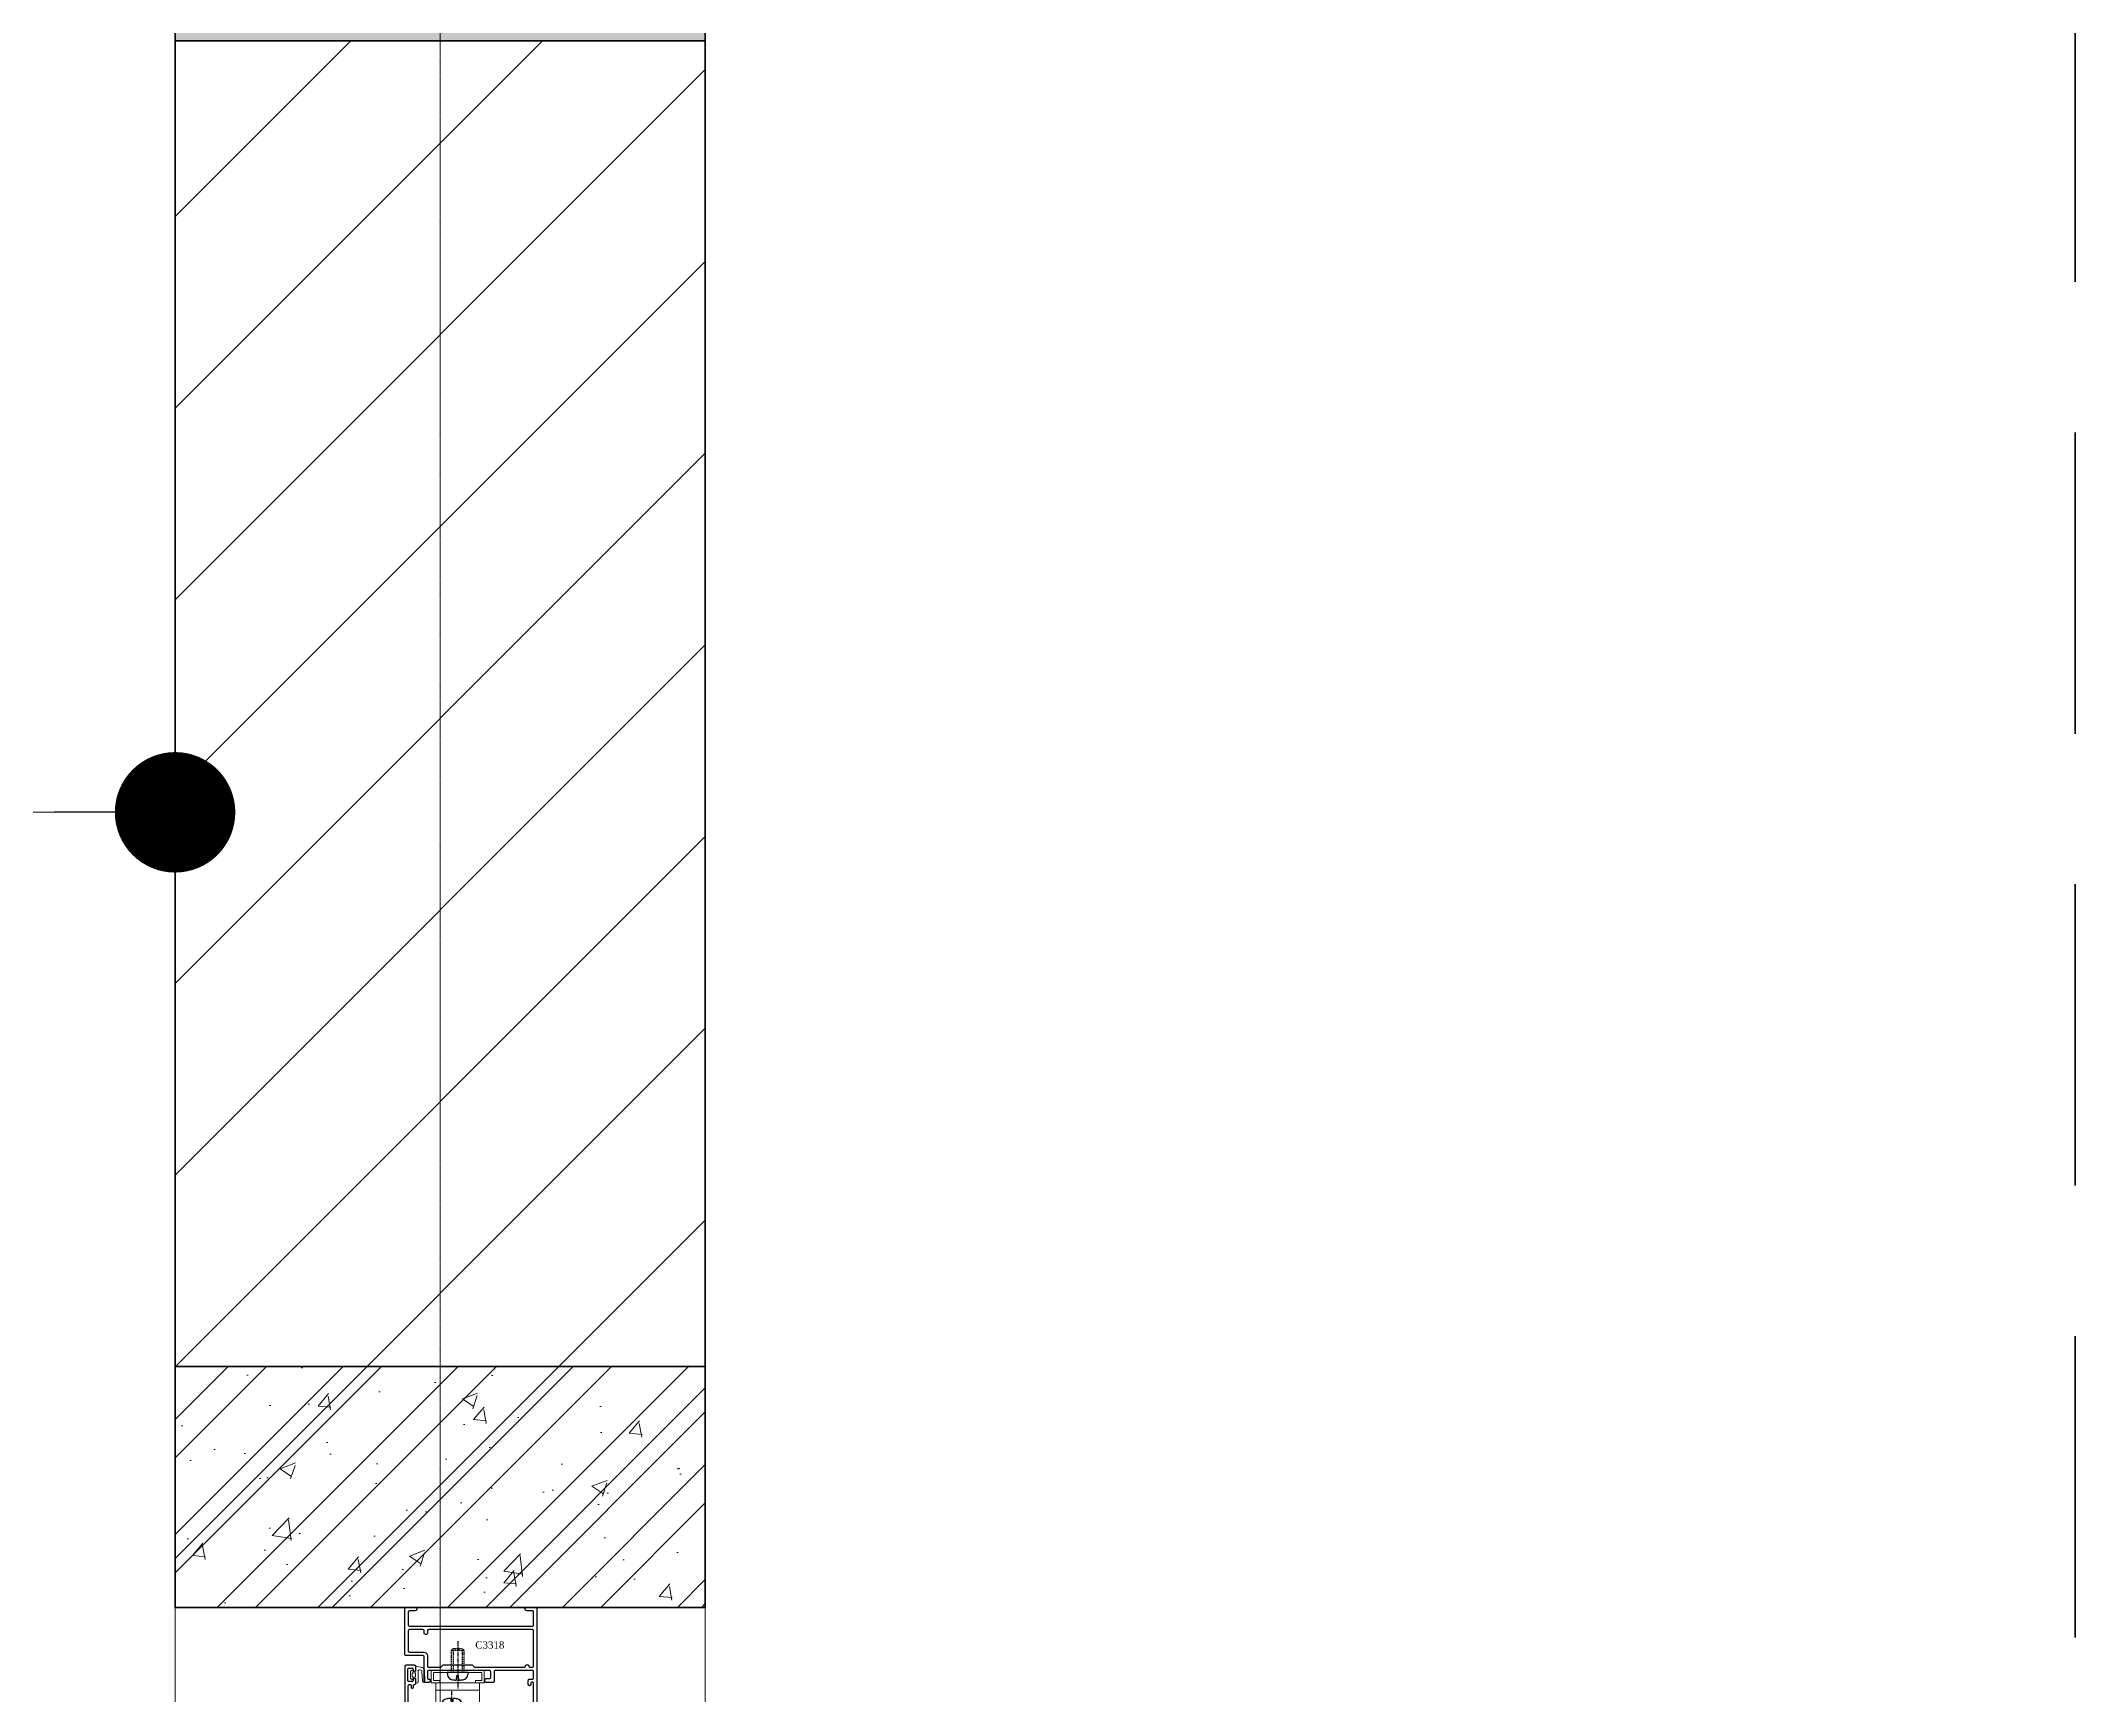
# Model space of a CAD drawing. Header units: millimetres. Extents: x 1336014 to 2939047, y -333549 to -60566.
# Drawn here: x 1390800 to 1391644, y -173361 to -172675 of the extents above; entities that cross this region are included whole.
import ezdxf

# ---------------------------------------------------------------- set-up
doc = ezdxf.new("R2010")
doc.units = ezdxf.units.MM
doc.header["$MEASUREMENT"] = 0
for name, pattern in [('$1$HIDDEN', [0.375, 0.25, -0.125]), ('CENTER2', [1.125, 0.75, -0.125, 0.125, -0.125]), ('DASHED', [0.75, 0.5, -0.25]), ('PHANTOM', [2.5, 1.25, -0.25, 0.25, -0.25, 0.25, -0.25])]:
    doc.linetypes.add(name, pattern=pattern)
for name, color, linetype, lineweight in [('01.Cut', 255, 'Continuous', 35), ('02.Thay', 145, 'Continuous', 15), ('06.betong', 2, 'Continuous', 35), ('08.Dim', 156, 'Continuous', 15), ('09.Hatch', 250, 'Continuous', 5), ('10.truc', 250, 'CENTER2', 20), ('Bản lề cửa', 1, 'Continuous', 9), ('CA.thay 145', 145, 'Continuous', 18), ('Nẹp nhôm', 6, 'Continuous', 9), ('Ron', 15, 'Continuous', 9), ('Vít', 42, 'Continuous', 25)]:
    doc.layers.add(name, color=color, linetype=linetype, lineweight=lineweight)
for name, color, linetype in [('1', 4, 'Continuous'), ('2', 7, 'Continuous'), ('BOLT', 2, 'Continuous'), ('Dim and mark text', 241, 'Continuous')]:
    doc.layers.add(name, color=color, linetype=linetype)
doc.styles.add('(Mark cn big5)', font='', dxfattribs={"height": 9})
doc.styles.add('TT5_Text Dim', font='hoatbif.shx', dxfattribs={"width": 0.6})
doc.styles.get('(Mark cn big5)').set_extended_font_data('经典宋体繁')
doc.dimstyles.new('TT5_Dim 1-50', dxfattribs={"dimscale": 50, "dimtxt": 2.5, "dimasz": 1, "dimexe": 1, "dimexo": 0.5, "dimgap": 0.5, "dimtad": 1, "dimdec": 0, "dimzin": 0, "dimdsep": 46, "dimtxsty": 'TT5_Text Dim', "dimblk": 'ARCHTICK', "dimcen": 0, "dimdle": 1, "dimclrd": 256, "dimclre": 256, "dimclrt": 1, "dimadec": 0, "dimazin": 0, "dimtfac": 0.015, "dimtdec": 0, "dimtix": 1, "dimtmove": 2, "dimatfit": 3, "dimldrblk": 'DOT', "dimfxl": 1, "dimtolj": 1, "dimtzin": 0, "dimlwd": -1, "dimlwe": -1, "dimarcsym": 1})

# ---------------------------------------------------------------- blocks, each defined once
blk = doc.blocks.new('gioang')
at = {"layer": 'Ron'}
for p, q in [((-0.91, 3.28), (-0.91, 3.58)), ((0.83, 3.78), (-0.71, 3.78)), ((4.09, 2.78), (-0.41, 2.78)), ((0, 0), (4.16, 0.1)), ((0.56, 5.29), (0.97, 5.89)), ((0.83, 4.98), (0.73, 4.98)), ((1.03, 3.98), (1.03, 4.78)), ((1.63, 4.13), (1.63, 5.03)), ((3.23, 5.23), (1.83, 5.23)), ((3.43, 4.13), (3.43, 5.03)), ((4.49, 5.29), (4.09, 5.89)), ((4.45, 1.59), (4.58, 2.17)), ((5.54, 1.1), (6.09, 3.51))]:
    blk.add_line(p, q, dxfattribs=at)
for points in [[(-0.1, 0.99), (3.98, 1.2)], [(1.83, 3.93), (3.23, 3.93)]]:
    blk.add_lwpolyline(points, dxfattribs=at)
for points in [[(4.09, 5.89, 0.248897), (3.92, 5.98), (1.13, 5.98, 0.248897), (0.97, 5.89)], [(6.09, 3.51, 0.527023), (5.9, 3.78), (4.23, 3.78, -0.414214), (4.03, 3.98), (4.03, 4.78, -0.414214), (4.23, 4.98), (4.33, 4.98, 0.601413), (4.49, 5.29)]]:
    blk.add_lwpolyline(points, format="xyb", dxfattribs=at)
for centre, radius, start, end in [((-0.71, 3.58), 0.2, 90, 180), ((-0.41, 3.28), 0.5, 180, 270), ((-0.04, 0.5), 0.5, 96.819, 274.7291), ((0.73, 5.18), 0.2, 145.907, 270), ((0.83, 4.78), 0.2, 0, 90), ((0.83, 3.98), 0.2, 270, 0), ((1.83, 5.03), 0.2, 90, 180), ((1.83, 4.13), 0.2, 180, 269.9998), ((3.23, 5.03), 0.2, 0, 90), ((3.23, 4.13), 0.2, 269.9998, 0), ((3.96, 1.7), 0.5, 272.9056, 347.163), ((4.09, 2.28), 0.5, 347.163, 90), ((4.13, 1.6), 1.5, 271.4321, 340.571)]:
    blk.add_arc(centre, radius, start, end, dxfattribs=at)
blk = doc.blocks.new('A$C0379527E')
at = {"layer": 'BOLT', "color": 1, "linetype": 'PHANTOM'}
blk.add_line((4.38, 0), (4.38, 19.58), dxfattribs=at)
at = {"layer": 'Vít', "linetype": 'Continuous'}
for p, q in [((0, 13.05), (0.1, 13.85)), ((0, 13.05), (8.75, 13.05)), ((3.91, 15.91), (4.03, 14.3)), ((4.03, 14.3), (4.72, 14.3)), ((4.84, 15.91), (4.72, 14.3)), ((8.75, 13.05), (8.65, 13.85))]:
    blk.add_line(p, q, dxfattribs=at)
at = {"layer": 'Vít', "linetype": 'DASHED'}
for p, q in [((1.88, 3.67), (1.88, 13.05)), ((2.5, 3.67), (2.5, 13.05)), ((6.25, 3.67), (6.25, 13.05)), ((6.88, 13.05), (6.88, 3.67)), ((6.88, 3.67), (1.88, 3.67)), ((1.88, 3.67), (2.5, 3.05)), ((6.25, 3.05), (2.5, 3.05)), ((6.88, 3.67), (6.25, 3.05))]:
    blk.add_line(p, q, dxfattribs=at)
at = {"layer": 'Vít', "linetype": 'Continuous'}
for centre, radius, start, end in [((2.58, 13.55), 2.5, 97.86621, 173.11241), ((4.38, 0.55), 15.62, 92.67946, 97.86618), ((3.66, 15.91), 0.25, 0, 92.67941), ((5.09, 15.91), 0.25, 87.32059, 180), ((4.38, 0.55), 15.62, 82.13381, 87.32054), ((6.17, 13.55), 2.5, 6.88758, 82.13379)]:
    blk.add_arc(centre, radius, start, end, dxfattribs=at)
blk = doc.blocks.new('A$C65163FCF')
at = {"color": 3, "rotation": 180}
blk.add_blockref('A$C0379527E', (8.75, 19.58), dxfattribs=at)
blk = doc.blocks.new('Bản lề chữ A nhôm XingFa')
at = {"layer": 'Bản lề cửa', "color": 56}
for p, q in [((-3, 8.59), (-8.3, 8.59)), ((-8.3, -13.41), (-8.3, 8.59)), ((-3, -13.41), (-3, 8.59)), ((-4, 7.59), (-7.3, 7.59)), ((-7.3, -12.41), (-7.3, 7.59)), ((-4, 4.99), (-4, 7.59)), ((-3, 4.99), (-4, 4.99)), ((9.05, 6.59), (-3, 6.59)), ((0, -11.41), (0, 6.59)), ((6.55, -11.41), (6.55, 6.59)), ((9.05, -11.41), (9.05, 6.59)), ((-3, -13.41), (-8.3, -13.41)), ((-4, -12.41), (-7.3, -12.41)), ((-4, -12.41), (-4, -9.81)), ((-3, -9.81), (-4, -9.81)), ((9.05, -11.41), (-3, -11.41))]:
    blk.add_line(p, q, dxfattribs=at)
at = {"layer": '2', "extrusion": (0, 0, -1), "zscale": -0.9999999999999999, "rotation": 270}
blk.add_blockref('A$C65163FCF', (0.77, 1.96), dxfattribs=at)
at = {"layer": '2', "color": 3, "extrusion": (0, 0, -1), "zscale": -0.9999999999999999, "rotation": 90}
blk.add_blockref('A$C65163FCF', (-0.02, -4.37), dxfattribs=at)
blk = doc.blocks.new('qưeqw')
at = {"layer": '1'}
for points in [[(871949.56, 38018.72), (871949.56, 38028.72, 0.414214), (871949.06, 38029.22), (871948.86, 38029.22, 0.414214), (871948.36, 38028.72), (871948.36, 38028.22, -0.414214), (871947.86, 38027.72), (871947.86, 38027.72, -0.414214), (871947.36, 38028.22), (871947.36, 38029.92, -0.414214), (871947.86, 38030.42), (871949.06, 38030.42, 0.414214), (871949.56, 38030.92), (871949.56, 38033.52, 0.414214), (871949.06, 38034.02), (871933.66, 38034.02, 0.414214), (871933.16, 38033.52), (871933.16, 38029.52, -0.414214), (871932.66, 38029.02), (871929.93, 38029.02, -0.339454), (871929.45, 38029.39), (871929.28, 38030.04, -0.493145), (871929.76, 38030.67), (871931.26, 38030.67, 0.414214), (871931.76, 38031.17), (871931.76, 38033.52, 0.414214), (871931.26, 38034.02), (871906.06, 38034.02, 0.414214), (871905.56, 38033.52), (871905.56, 38030.92, 0.414214), (871906.06, 38030.42), (871906.46, 38030.42, -0.493145), (871906.75, 38030.04), (871906.57, 38029.39, -0.339454), (871906.09, 38029.02), (871904.66, 38029.02, -0.414214), (871904.16, 38029.52), (871904.16, 38039.72, 0.414214), (871903.66, 38040.22), (871896.66, 38040.22, -0.414214), (871896.16, 38040.72), (871896.16, 38059.72, -0.414214), (871896.66, 38060.22), (871900.66, 38060.22, -0.57735), (871901.09, 38059.47), (871900.86, 38059.07, -0.267949), (871900.43, 38058.82), (871898.06, 38058.82, 0.414214), (871897.56, 38058.32), (871897.56, 38052.92, 0.414214), (871898.06, 38052.42), (871949.06, 38052.42, 0.414214), (871949.56, 38052.92), (871949.56, 38058.32, 0.414214), (871949.06, 38058.82), (871946.69, 38058.82, -0.267949), (871946.26, 38059.07), (871946.03, 38059.47, -0.57735), (871946.46, 38060.22), (871950.46, 38060.22, -0.414214), (871950.96, 38059.72), (871950.96, 38010.72, -0.414214)], [(871949.56, 38018.72), (871949.56, 38028.72, 0.414214), (871949.06, 38029.22), (871948.86, 38029.22, 0.414214), (871948.36, 38028.72), (871948.36, 38028.22, -0.414214), (871947.86, 38027.72), (871947.86, 38027.72, -0.414214), (871947.36, 38028.22), (871947.36, 38029.92, -0.414214), (871947.86, 38030.42), (871949.06, 38030.42, 0.414214), (871949.56, 38030.92), (871949.56, 38033.52, 0.414214), (871949.06, 38034.02), (871933.66, 38034.02, 0.414214), (871933.16, 38033.52), (871933.16, 38029.52, -0.414214), (871932.66, 38029.02), (871929.93, 38029.02, -0.339454), (871929.45, 38029.39), (871929.28, 38030.04, -0.493145), (871929.76, 38030.67), (871931.26, 38030.67, 0.414214), (871931.76, 38031.17), (871931.76, 38033.52, 0.414214), (871931.26, 38034.02), (871906.06, 38034.02, 0.414214), (871905.56, 38033.52), (871905.56, 38030.92, 0.414214), (871906.06, 38030.42), (871906.46, 38030.42, -0.493145), (871906.75, 38030.04), (871906.57, 38029.39, -0.339454), (871906.09, 38029.02), (871904.66, 38029.02, -0.414214), (871904.16, 38029.52), (871904.16, 38039.72, 0.414214), (871903.66, 38040.22), (871896.66, 38040.22, -0.414214), (871896.16, 38040.72), (871896.16, 38059.72, -0.414214), (871896.66, 38060.22), (871900.66, 38060.22, -0.57735), (871901.09, 38059.47), (871900.86, 38059.07, -0.267949), (871900.43, 38058.82), (871898.06, 38058.82, 0.414214), (871897.56, 38058.32), (871897.56, 38052.92, 0.414214), (871898.06, 38052.42), (871949.06, 38052.42, 0.414214), (871949.56, 38052.92), (871949.56, 38058.32, 0.414214), (871949.06, 38058.82), (871946.69, 38058.82, -0.267949), (871946.26, 38059.07), (871946.03, 38059.47, -0.57735), (871946.46, 38060.22), (871950.46, 38060.22, -0.414214), (871950.96, 38059.72), (871950.96, 38010.72, -0.414214)], [(871897.56, 38017.72), (871897.56, 38027.72, -0.414214), (871898.06, 38028.22), (871898.26, 38028.22, -0.414214), (871898.76, 38027.72), (871898.76, 38027.21, 0.414214), (871899.25, 38026.72), (871899.27, 38026.72, 0.414214), (871899.76, 38027.21), (871899.76, 38027.92, -0.414214), (871900.06, 38028.22), (871900.16, 38028.22, 0.414214), (871900.66, 38028.72), (871900.66, 38030.13, 0.339454), (871900.29, 38030.61), (871899.91, 38030.71, 0.493145), (871899.66, 38030.52), (871899.66, 38029.92, -0.414214), (871899.16, 38029.42), (871897.86, 38029.42, -0.414214), (871897.36, 38029.92), (871897.36, 38034.52, -0.414214), (871897.86, 38035.02), (871899.16, 38035.02, -0.414214), (871899.66, 38034.52), (871899.66, 38033.92, 0.493145), (871899.91, 38033.73), (871900.29, 38033.83, 0.339454), (871900.66, 38034.31), (871900.66, 38035.72, 0.414214), (871900.16, 38036.22), (871896.66, 38036.22, 0.414214), (871896.16, 38035.72), (871896.16, 38011.52, 0.414214)]]:
    blk.add_lwpolyline(points, format="xyb", dxfattribs=at)
blk.add_lwpolyline([(871949.06, 38035.42, 0.414214), (871949.56, 38035.92), (871949.56, 38050.52, 0.414214), (871949.06, 38051.02), (871906.06, 38051.02, 0.414214), (871905.56, 38050.52), (871905.56, 38049.52, -0.414214), (871905.06, 38049.02), (871904.66, 38049.02, -0.414214), (871904.16, 38049.52), (871904.16, 38050.52, 0.414214), (871903.66, 38051.02), (871898.06, 38051.02, 0.414214), (871897.56, 38050.52), (871897.56, 38042.12, 0.414214), (871898.06, 38041.62), (871904.06, 38041.62, -0.414214), (871905.56, 38040.12), (871905.56, 38035.92, 0.414214), (871906.06, 38035.42), (871911.06, 38035.42), (871912.06, 38036.42), (871924.06, 38036.42), (871925.06, 38035.42), (871945.67, 38035.42, 0.414214), (871946.16, 38035.91), (871946.16, 38035.92, -0.414214), (871946.66, 38036.42), (871947.06, 38036.42, -0.414214), (871947.56, 38035.92), (871947.56, 38035.91, 0.414214), (871948.05, 38035.42)], format="xyb", close=True, dxfattribs=at)
blk.add_lwpolyline([(871949.06, 38035.42, 0.414214), (871949.56, 38035.92), (871949.56, 38050.52, 0.414214), (871949.06, 38051.02), (871906.06, 38051.02, 0.414214), (871905.56, 38050.52), (871905.56, 38049.52, -0.414214), (871905.06, 38049.02), (871904.66, 38049.02, -0.414214), (871904.16, 38049.52), (871904.16, 38050.52, 0.414214), (871903.66, 38051.02), (871898.06, 38051.02, 0.414214), (871897.56, 38050.52), (871897.56, 38042.12, 0.414214), (871898.06, 38041.62), (871904.06, 38041.62, -0.414214), (871905.56, 38040.12), (871905.56, 38035.92, 0.414214), (871906.06, 38035.42), (871911.06, 38035.42), (871912.06, 38036.42), (871924.06, 38036.42), (871925.06, 38035.42), (871945.67, 38035.42, 0.414214), (871946.16, 38035.91), (871946.16, 38035.92, -0.414214), (871946.66, 38036.42), (871947.06, 38036.42, -0.414214), (871947.56, 38035.92), (871947.56, 38035.91, 0.414214), (871948.05, 38035.42)], format="xyb", close=True, dxfattribs=at)
at = {"layer": 'Nẹp nhôm', "xscale": -1, "rotation": 90}
blk.add_blockref('Bản lề chữ A nhôm XingFa', (871915.65, 38025.86), dxfattribs=at)
at = {"layer": 'Ron', "rotation": 90}
blk.add_blockref('gioang', (871904.44, 38029.7), dxfattribs=at)
at = {"layer": 'Dim and mark text', "insert": (871937.44, 38044.62), "char_height": 3, "attachment_point": 6, "style": '(Mark cn big5)'}
blk.add_mtext('{\\fVNI-Franko|b0|i0|c0|p2; \\fVNI-Times|b0|i0|c0|p2;C3318}', dxfattribs=at)
blk = doc.blocks.new('32rew')
at = {"layer": '09.Hatch', "ltscale": 50}
h = blk.add_hatch(dxfattribs=at)
h.set_pattern_fill('BTCT', color=256, scale=9, style=0)
h.set_pattern_definition([(50, (0, 0), (64.5534164, -5.647692), [6.75, -74.25]), (355, (0, 0), (-12.48762, 67.697292), [5.4, -59.4]), (100.4514, (5.38, -0.47), (52.0658444, 62.049559), [5.736617, -63.10279]), (46.1842, (0, 18), (96.0516944, -14.896711), [10.125, -111.375]), (96.6356, (8, 16.76), (84.119643, 87.670608), [8.604926, -94.65417]), (351.1842, (0, 18), (84.119575, 87.670674), [8.1, -89.1]), (21, (9, 13.5), (53.7216347, -36.2357), [6.75, -74.25]), (326, (9, 13.5), (21.89838, 65.263504), [5.4, -59.4]), (71.4514, (13.477, 10.48), (75.6200366, 29.0277447), [5.736617, -63.10279]), (37.5, (0, 0), (1.094387, 29.96044684), [0, -58.68, 0, -60.3, 0, -59.625]), (7.5, (0, 0), (23.6762584, 35.4970541), [0, -34.38, 0, -57.33, 0, -22.725]), (327.5, (-20.07, 0), (48.04401926, -2.02993846), [0, -22.5, 0, -70.2, 0, -93.15]), (317.5, (-29.07, 0), (52.4867552, 9.0094484), [0, -29.25, 0, -46.62, 0, -66.15]), (45, (0, 0), (-23.8648539, 23.8648539), []), (45, (15.91, 0), (-23.8648539, 23.8648539), [])])
h.paths.add_polyline_path([(847871, 41230), (848091, 41230), (848091, 41130), (847871, 41130)])
at = {"layer": '06.betong'}
blk.add_lwpolyline([(847871, 41230), (848091, 41230), (848091, 41130), (847871, 41130), (847871, 41230)], dxfattribs=at)
blk = doc.blocks.new('_ARCHTICK')
at = {"const_width": 0.15}
blk.add_lwpolyline([(-0.5, -0.5), (0.5, 0.5)], dxfattribs=at)
blk = doc.blocks.new('_DOT')
blk.add_line((-0.5, 0), (-1, 0))
at = {"const_width": 0.5}
blk.add_lwpolyline([(-0.25, 0, 1), (0.25, 0, 1)], format="xyb", close=True, dxfattribs=at)
blk = doc.blocks.new('\xadqrwqr')
at = {"layer": '09.Hatch', "ltscale": 50}
h = blk.add_hatch(dxfattribs=at)
h.set_pattern_fill('BTCT', color=256, scale=9, style=0)
h.set_pattern_definition([(50, (531671.355, -220656.295), (64.5534164, -5.647692), [6.75, -74.25]), (355, (531671.355, -220656.295), (-12.48762, 67.697292), [5.4, -59.4]), (100.4514, (531676.735, -220656.766), (52.0658444, 62.049559), [5.736617, -63.10279]), (46.1842, (531671.355, -220638.295), (96.0516944, -14.896711), [10.125, -111.375]), (96.6356, (531679.36, -220639.54), (84.119643, 87.670608), [8.604926, -94.65417]), (351.1842, (531671.36, -220638.3), (84.119575, 87.670674), [8.1, -89.1]), (21, (531680.355, -220642.795), (53.7216347, -36.2357), [6.75, -74.25]), (326, (531680.355, -220642.795), (21.89838, 65.263504), [5.4, -59.4]), (71.4514, (531684.83, -220645.815), (75.6200366, 29.0277447), [5.736617, -63.10279]), (37.5, (531671.355, -220656.295), (1.094387, 29.96044684), [0, -58.68, 0, -60.3, 0, -59.625]), (7.5, (531671.355, -220656.295), (23.6762584, 35.4970541), [0, -34.38, 0, -57.33, 0, -22.725]), (327.5, (531651.285, -220656.295), (48.04401926, -2.02993846), [0, -22.5, 0, -70.2, 0, -93.15]), (317.5, (531642.285, -220656.295), (52.4867552, 9.0094484), [0, -29.25, 0, -46.62, 0, -66.15]), (45, (531671.355, -220656.295), (-23.8648539, 23.8648539), []), (45, (531687.265, -220656.295), (-23.8648539, 23.8648539), [])])
h.paths.add_polyline_path([(1380868.5, -181848.3), (1380868.5, -181748.3), (1380188.7, -181748.3), (1380188.7, -182048.3), (1379618.7, -182048.3), (1379618.7, -181748.24), (1379398.7, -181748.24), (1379398.7, -182198.22), (1379618.7, -182198.22), (1379618.7, -182148.3), (1380188.7, -182148.3), (1380188.7, -182198.3), (1380408.7, -182198.3), (1380408.7, -181848.3)])
at = {"layer": '06.betong'}
blk.add_lwpolyline([(1380868.5, -181848.3), (1380408.7, -181848.3), (1380408.7, -182198.3), (1380188.7, -182198.3), (1380188.7, -182148.3), (1379618.7, -182148.3), (1379618.7, -182198.22), (1379398.7, -182198.22), (1379398.7, -181748.24), (1379618.7, -181748.24), (1379618.7, -182048.3), (1380188.7, -182048.3), (1380188.7, -181748.3), (1380868.5, -181748.3)], dxfattribs=at)

msp = doc.modelspace()

# ---------------------------------------------------------------- hatches: boundary and pattern name
at = {"layer": '09.Hatch', "ltscale": 50}
h = msp.add_hatch(dxfattribs=at)
h.set_pattern_fill('TUONGXAY', color=256, scale=450, style=0)
h.set_pattern_definition([(45, (542338.26, -211132.865), (-39.7747564, 39.7747564), [])])
h.paths.add_polyline_path([(1390855.6, -172674.87), (1391075.6, -172674.87), (1391075.6, -173324.87), (1390855.6, -173324.87)])

# ---------------------------------------------------------------- linework, layer by layer
at = {"layer": '01.Cut', "color": 6, "linetype": '$1$HIDDEN', "ltscale": 500}
msp.add_lwpolyline([(1389449.92, -171324.87), (1391444.07, -171324.87, -0.414214), (1391644.07, -171524.87), (1391644.07, -176222.19, -0.414214), (1391444.07, -176422.19), (1389449.92, -176422.19, -0.414214), (1389249.92, -176222.19), (1389249.92, -171524.87, -0.414214)], format="xyb", close=True, dxfattribs=at)
at = {"layer": '01.Cut'}
msp.add_lwpolyline([(1390855.6, -172674.87), (1391075.6, -172674.87), (1391075.6, -173324.87), (1390855.6, -173324.87)], close=True, dxfattribs=at)
at = {"layer": '02.Thay'}
msp.add_lwpolyline([(1390855.6, -173324.87), (1391075.6, -173324.87), (1391075.6, -174924.87), (1390855.6, -174924.87)], close=True, dxfattribs=at)
at = {"layer": '10.truc'}
msp.add_line((1390965.6, -171181), (1390965.6, -177460), dxfattribs=at)

# ---------------------------------------------------------------- block references
at = {"layer": '02.Thay'}
msp.add_blockref('\xadqrwqr', (10666.91, 9523.43), dxfattribs=at)
at = {"layer": '06.betong'}
msp.add_blockref('qưeqw', (519054.8, -211385.09), dxfattribs=at)
at = {"layer": '08.Dim'}
msp.add_blockref('32rew', (542984.6, -214454.87), dxfattribs=at)

# ---------------------------------------------------------------- leaders
at = {"layer": 'CA.thay 145'}
msp.add_leader([(1390855.6, -172995), (1388581.3, -172995)], dimstyle='TT5_Dim 1-50', override={"dimgap": 0.5, "dimtad": 0}, dxfattribs=at)

doc.saveas('drawing.dxf')
